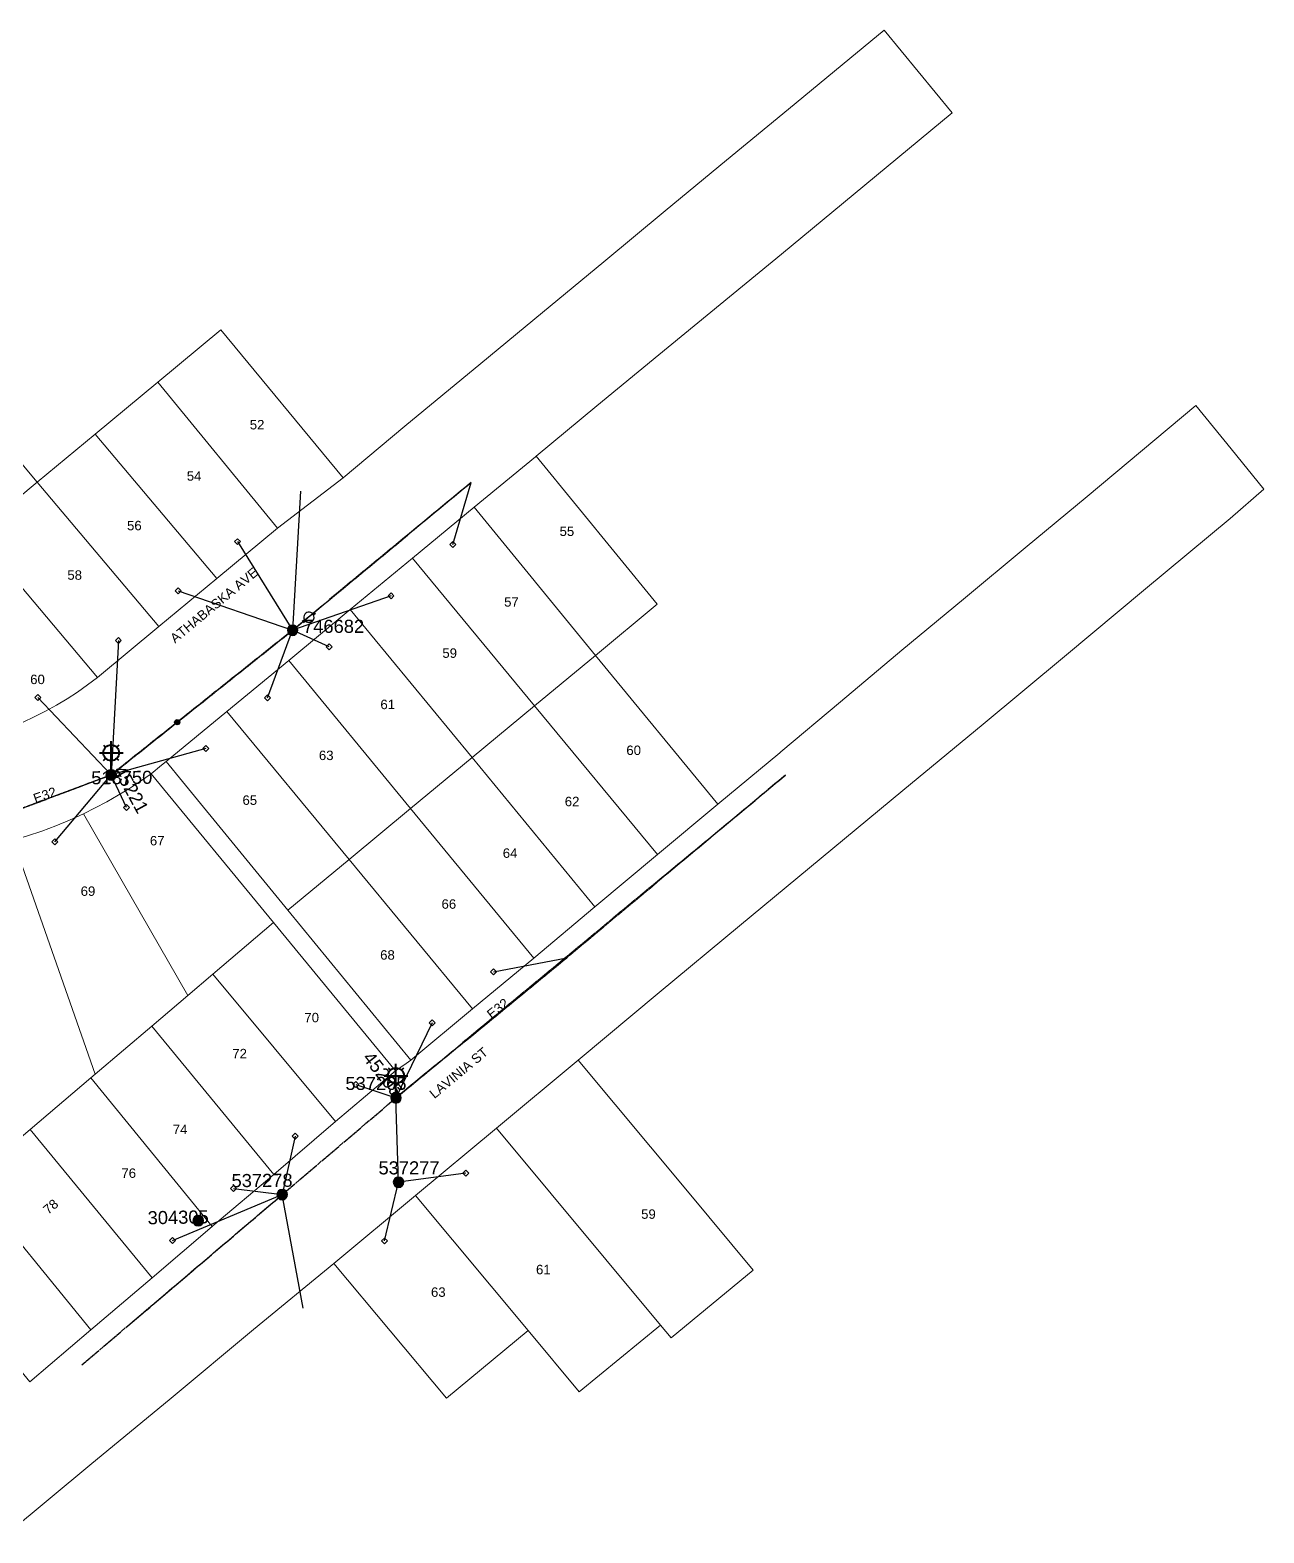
# Model space of a CAD drawing. Header units: metres. Extents: x 308730 to 309150, y 6259072 to 6259404.
# Drawn here: x 308914.4 to 309149.9, y 6259116.9 to 6259403.8 of the extents above; entities that cross this region are included whole.
import ezdxf
from ezdxf.enums import TextEntityAlignment as Align

# ---------------------------------------------------------------- set-up
doc = ezdxf.new("R2010")
doc.units = ezdxf.units.M
doc.linetypes.add('Cable Exist OH', pattern=[1, 1, 0])
doc.layers.get('0').update_dxf_attribs({"color": 6})
doc.layers.add('Cadastre Land Parcels_SP_EXT', color=9, linetype='Continuous', lineweight=5)
doc.layers.add('Cadastre Roads_SP_EXT', color=9, linetype='Continuous', lineweight=5)
for name, color, linetype in [('Equip_LV_EXT', 7, 'Continuous'), ('Equip_SP_LV_EXT', 7, 'Continuous'), ('Equip_SP_SL_EXT', 7, 'Continuous'), ('Mains_HV_EXT', 7, 'Continuous'), ('Mains_LV_EXT', 7, 'Continuous'), ('Mains_SL_EXT', 7, 'Continuous'), ('Services_SP_EXT', 7, 'Continuous'), ('SupportsOH_SP_TR_HV_LV_SL_EXT', 7, 'Continuous')]:
    doc.layers.add(name, color=color, linetype=linetype)
doc.styles.add('iecARIAL', font='arial.ttf', dxfattribs={"height": 2})
doc.styles.add('POLE_LABEL', font='arial.ttf')
doc.styles.get("Standard").update_dxf_attribs({"font": 'arial.ttf'})

# ---------------------------------------------------------------- blocks, each defined once
blk = doc.blocks.new('LV_OH_LINKS_OPEN_EXT')
for p, q in [((-0.17, 4.97), (-0.17, 5.46)), ((-0.17, 3), (-0.17, 2.5)), ((0.17, 4.97), (0.17, 5.46)), ((0.17, 3), (0.17, 2.5))]:
    blk.add_line(p, q)
blk.add_lwpolyline([(0, 2.99, 1), (0, 4.98, 1)], format="xyb", close=True)
at = {"flags": 9}
for tag, p in [('ACTUAL_STATUS', (0, 0)), ('CONSTRUCTED_VOLTAGE', (0, -0.2)), ('OPERATING_VOLTAGE', (0, -0.6)), ('ORIENTATION', (0, -0.8)), ('OWNED_BY', (0, -1)), ('STATE', (0, -1.2)), ('SWITCH_TYPE', (0, -1.4)), ('NO_PHASES', (0, -0.4)), ('USAGE', (0, -1.6)), ('LEGEND', (0, -1.8)), ('NOTES', (0, -2))]:
    blk.add_attdef(tag, text='', height=0.2, dxfattribs=at).set_placement(p, align=Align.MIDDLE_LEFT)
at = {"flags": 1}
blk.add_attdef('Z', (0, 0), '', height=0.2, dxfattribs=at)
blk = doc.blocks.new('SL_LANTERN_EXT')
at = {"lineweight": 40}
for p, q in [((0, 1.97), (0, 6.47)), ((-2.25, 4.22), (2.25, 4.22)), ((-1.46, 5.68), (-1.06, 5.28)), ((-1.46, 2.76), (-1.06, 3.16)), ((1.46, 5.68), (1.06, 5.28)), ((1.46, 2.76), (1.06, 3.16)), ((0, 0), (0, 2.72))]:
    blk.add_line(p, q, dxfattribs=at)
blk.add_circle((0, 4.22), 1.5, dxfattribs=at)
at = {"style": 'iecARIAL', "flags": 8}
blk.add_attdef('ASSET_NUM', (1.5, 1.5), '', height=2.5, dxfattribs=at)
for tag, p, height, flags in [('OPERATING_VOLTAGE', (0.98, -1.65), 0.2, 9), ('ORIENTATION', (0.98, -1.85), 0.2, 9), ('OWNED_BY', (0.98, -2.05), 0.2, 9), ('STATE', (0.98, -2.25), 0.2, 9), ('CONSTRUCTED_VOLTAGE', (0.98, -0.65), 0.2, 9), ('CONTROL_TYPE', (0.98, -0.85), 0.2, 9), ('LANTERN_PURPOSE', (0.98, -1.05), 0.2, 9), ('LANTERN_TYPE', (0.98, -1.25), 0.2, 9), ('NO_PHASES', (0.98, -1.45), 0.2, 9), ('USAGE', (0.98, -2.45), 0.2, 9), ('CEXIST', (0.98, -2.65), 0.2, 9), ('CNEW', (0.98, -2.85), 0.2, 9), ('CNUMBER', (0.98, -3.05), 0.2, 9), ('LNUMBER', (2.18, -3.25), 2.5, 8), ('CREMOVE', (0.98, -3.25), 0.2, 9), ('CREPLACE', (0.98, -3.45), 0.2, 9), ('LKINGHEIGHT', (0.98, -3.65), 0.2, 9), ('LBRACKET', (0.98, -3.85), 0.2, 9), ('LBRACKETVOCAB', (0.98, -4.05), 0.2, 9), ('LCATEGORY', (0.98, -4.25), 0.2, 9), ('LCHARGE1', (0.98, -4.45), 0.2, 9), ('LCHARGE1PERCENT', (0.98, -4.65), 0.2, 9), ('LCHARGE2', (0.98, -4.85), 0.2, 9), ('LCHARGE2PERCENT', (0.98, -5.05), 0.2, 9), ('LCHARGE3', (0.98, -5.25), 0.2, 9), ('LCHARGE3PERCENT', (0.98, -5.45), 0.2, 9), ('LEXIST', (0.98, -5.65), 0.2, 9), ('LLAMP', (0.98, -5.85), 0.2, 9), ('LLAMPVOCAB', (0.98, -6.05), 0.2, 9), ('LMAST', (0.98, -6.25), 0.2, 9), ('LMASTVOCAB', (0.98, -6.45), 0.2, 9), ('LNEW', (0.98, -6.65), 0.2, 9), ('LANTNUMBER', (0.98, -6.85), 0.2, 9), ('LOUTREACH', (0.98, -7.25), 0.2, 9), ('LOUTREACHVOCAB', (0.98, -7.45), 0.2, 9), ('LRATECODE', (0.98, -7.65), 0.2, 9), ('LREMOVE', (0.98, -7.85), 0.2, 9), ('LREPLACE', (0.98, -8.05), 0.2, 9), ('LTYPE', (0.98, -8.25), 0.2, 9), ('LTYPEVOCAB', (0.98, -8.45), 0.2, 9), ('LEGEND', (0.98, -8.65), 0.2, 9), ('STREETNAME', (0.98, -9.25), 0.2, 9), ('SUBURB', (0.98, -9.45), 0.2, 1), ('LOCATION', (0.98, -8.85), 0.2, 9), ('NOTES', (0.98, -9.05), 0.2, 9)]:
    blk.add_attdef(tag, p, '', height=height, dxfattribs=dict(flags=flags))
blk = doc.blocks.new('CCP_EXT')
blk.add_wipeout([(0, 0.57), (0.57, 0), (0, -0.57), (-0.57, 0)])
blk.add_lwpolyline([(-0.57, 0), (0, 0.57), (0.57, 0), (0, -0.57), (-0.57, 0)])
at = {"flags": 1}
blk.add_attdef('Z', (0, 0), '', height=0.2, dxfattribs=at)
at = {"flags": 9}
for tag, p in [('CCP_TYPE', (0, 0)), ('CONSTRUCTED_VOLTAGE', (0, -0.2)), ('OPERATING_VOLTAGE', (0, -0.6)), ('ORIENTATION', (0, -0.8)), ('OWNED_BY', (0, -1)), ('STATE', (0, -1.8)), ('NO_PHASES', (0, -0.4)), ('USAGE', (0, -1.2)), ('LEGEND', (0, -1.4)), ('LIFE_SUPPORT', (0, -1.6)), ('NOTES', (0, -2))]:
    blk.add_attdef(tag, text='', height=0.2, dxfattribs=at).set_placement(p, align=Align.MIDDLE_LEFT)
blk = doc.blocks.new('POLE_EXT')
blk.add_hatch(color=256).paths.add_polyline_path([(-1, 0, 1), (1, 0, 1)])
blk.add_lwpolyline([(-1, 0, 1), (1, 0, 1)], format="xyb", close=True)
for tag, height, flags, p in [('pNumber', 2.5, 8, (-17.84, 2.07)), ('OWNED_BY', 0.2, 9, (1.35, -0.4)), ('SPECIAL_USE', 0.2, 9, (1.35, -0.8)), ('STATE', 0.2, 9, (1.35, -1)), ('cLV', 0.2, 9, (1.35, -1.4)), ('hDepth', 0.2, 9, (1.35, -1.6)), ('hDia', 0.2, 9, (1.35, -1.8)), ('cHV', 0.2, 9, (1.35, -2)), ('PARENT', 0.2, 9, (1.35, -0.6)), ('USAGE', 0.2, 9, (1.35, -1.2)), ('LBRACKET', 0.2, 9, (1.35, -2.2)), ('LExisting', 0.2, 9, (1.35, -2.4)), ('LANTNUMBER', 0.2, 9, (1.35, -2.6)), ('LOther', 0.2, 9, (1.35, -2.8)), ('cLinedev', 0.2, 9, (1.35, -3.4)), ('pExisting', 0.2, 9, (1.35, -3.8)), ('pFooting', 0.2, 9, (1.35, -4.4)), ('pNew', 0.2, 9, (1.35, -4.6)), ('pRelocate', 0.2, 9, (1.35, -5)), ('pRemove', 0.2, 9, (1.35, -5.2)), ('pReplace', 0.2, 9, (1.35, -5.4)), ('pStay', 0.2, 9, (1.35, -5.6)), ('pType', 0.2, 9, (1.35, -5.8)), ('LRemove', 0.2, 9, (1.35, -3)), ('LEGEND', 0.2, 9, (1.35, -3.2)), ('LOCATION', 0.2, 9, (1.35, -3.6)), ('PFNUMBER', 0.2, 9, (1.35, -4)), ('NEWPFNUMBER', 0.2, 9, (1.35, -4.2)), ('cspan', 0.2, 9, (1.35, -6)), ('STREETNAME', 0.2, 9, (1.35, -6.2)), ('SUBURB', 0.2, 9, (1.35, -6.4)), ('OPERATED_BY', 0.2, 9, (1.36, -7.01)), ('NOTES', 0.2, 9, (1.35, -6.6)), ('MAINTAINED_BY', 0.2, 9, (1.36, -6.81))]:
    blk.add_attdef(tag, text='', height=height, dxfattribs=dict(flags=flags)).set_placement(p, align=Align.MIDDLE_LEFT)
at = {"style": 'POLE_LABEL'}
for tag, height, flags, p in [('ASSET_NUM', 2.5, 8, (2, 2)), ('STRUCTURE_PLANT_NUMBER', 0.2, 9, (1.35, 0.03)), ('STREET_CODE', 0.2, 9, (1.35, -0.2))]:
    blk.add_attdef(tag, text='', height=height, dxfattribs=dict(at, flags=flags)).set_placement(p, align=Align.MIDDLE_LEFT)
at = {"flags": 1}
blk.add_attdef('Z', (1.35, -7.33), '', height=0.2, dxfattribs=at)
blk = doc.blocks.new('CONNECTOR_NODE_EXT')
h = blk.add_hatch(color=256)
edge = h.paths.add_edge_path()
edge.add_arc((0, 0), 0.5, 0, 360)
blk.add_circle((0, 0), 0.5)
at = {"flags": 1}
blk.add_attdef('Z', (0, 0), '', height=0.2, dxfattribs=at)
at = {"flags": 9}
for tag, p in [('CONNECTOR_TYPE', (0, 0)), ('CONSTRUCTED_VOLTAGE', (0, -0.2)), ('OPERATING_VOLTAGE', (0, -0.6)), ('ORIENTATION', (0, -0.8)), ('SUBTYPE', (0, -1)), ('NO_PHASES', (0, -0.4)), ('USAGE', (0, -1.2)), ('NOTES', (0, -1.4))]:
    blk.add_attdef(tag, text='', height=0.2, dxfattribs=at).set_placement(p, align=Align.MIDDLE_LEFT)

msp = doc.modelspace()

# ---------------------------------------------------------------- linework, layer by layer
at = {"layer": 'Cadastre Land Parcels_SP_EXT', "linetype": 'Continuous'}
for points in [[(308974.19, 6259318.36), (308950.82, 6259346.6), (308938.8, 6259336.62), (308961.68, 6259308.72), (308974.19, 6259318.36)], [(308961.68, 6259308.72), (308938.8, 6259336.62), (308926.87, 6259326.7), (308950.07, 6259299.1), (308961.68, 6259308.72)], [(308915.82, 6259317.53), (308905.81, 6259329.41), (308876.28, 6259312.26), (308876.73, 6259310.17), (308877.1, 6259308.06), (308877.4, 6259305.94), (308877.62, 6259303.8), (308877.77, 6259301.67), (308877.84, 6259299.53), (308877.84, 6259297.38), (308877.76, 6259295.24), (308877.64, 6259293.65), (308894.99, 6259302.9), (308904.08, 6259307.78), (308915.82, 6259317.53)], [(308950.07, 6259299.1), (308926.87, 6259326.7), (308915.82, 6259317.53), (308939.03, 6259289.96), (308950.07, 6259299.1)], [(309034.08, 6259294.21), (309011.01, 6259322.46), (309010.88, 6259322.36), (308999.16, 6259312.73), (309022.32, 6259284.45), (309034.08, 6259294.21)], [(308939.03, 6259289.96), (308915.82, 6259317.53), (308904.08, 6259307.78), (308927.32, 6259280.24), (308939.03, 6259289.96)], [(309022.32, 6259284.45), (308999.16, 6259312.73), (308987.45, 6259303), (309010.7, 6259274.82), (309022.32, 6259284.45)], [(308927.32, 6259280.24), (308904.08, 6259307.78), (308894.99, 6259302.9), (308906.44, 6259269.24), (308908.68, 6259269.98), (308910.91, 6259270.81), (308913.1, 6259271.71), (308915.26, 6259272.7), (308917.38, 6259273.77), (308919.46, 6259274.92), (308921.5, 6259276.14), (308923.49, 6259277.43), (308925.43, 6259278.8), (308927.32, 6259280.24)], [(309010.7, 6259274.82), (308987.45, 6259303), (308975.54, 6259293.17), (308998.78, 6259264.93), (309010.7, 6259274.82)], [(308998.78, 6259264.93), (308975.54, 6259293.17), (308963.83, 6259283.44), (308987.04, 6259255.19), (308998.78, 6259264.93)], [(308975.35, 6259245.49), (308987.04, 6259255.19), (308963.83, 6259283.44), (308952.02, 6259273.71), (308975.35, 6259245.49)], [(309045.69, 6259256.03), (309022.32, 6259284.45), (309010.7, 6259274.82), (309034.19, 6259246.41), (309045.69, 6259256.03)], [(309022.23, 6259236.44), (309034.19, 6259246.41), (309010.7, 6259274.82), (308998.78, 6259264.93), (309022.23, 6259236.44)], [(308975.35, 6259245.49), (308952.02, 6259273.71), (308940.39, 6259264.17), (308943.51, 6259260.37), (308963.65, 6259235.8), (308975.35, 6259245.49)], [(309010.56, 6259226.64), (309022.23, 6259236.44), (308998.78, 6259264.93), (308987.04, 6259255.19), (309010.56, 6259226.64)], [(308949.34, 6259223.61), (308960.92, 6259233.45), (308937.57, 6259261.86), (308935.51, 6259260.43), (308933.41, 6259259.06), (308931.26, 6259257.75), (308929.08, 6259256.5), (308926.87, 6259255.32), (308924.63, 6259254.19), (308944.54, 6259219.52), (308949.34, 6259223.61)], [(308944.54, 6259219.52), (308924.63, 6259254.19), (308922, 6259253.02), (308919.36, 6259251.91), (308916.67, 6259250.9), (308913.96, 6259249.98), (308911.21, 6259249.15), (308926.89, 6259204.53), (308937.66, 6259213.68), (308944.54, 6259219.52)], [(309010.56, 6259226.64), (308987.04, 6259255.19), (308975.35, 6259245.49), (308998.89, 6259216.97), (309010.56, 6259226.64)], [(308926.89, 6259204.53), (308911.21, 6259249.15), (308908.94, 6259248.54), (308906.65, 6259247.99), (308904.34, 6259247.51), (308902.02, 6259247.1), (308899.69, 6259246.75), (308897.37, 6259246.48), (308903.58, 6259213.97), (308907.37, 6259194.07), (308908.36, 6259188.76), (308914.48, 6259193.96), (308926.06, 6259203.81), (308926.89, 6259204.53)], [(308998.89, 6259216.97), (308975.35, 6259245.49), (308963.65, 6259235.8), (308987.11, 6259207.17), (308998.89, 6259216.97)], [(308984.19, 6259205.15), (308960.92, 6259233.45), (308949.34, 6259223.61), (308972.72, 6259195.45), (308984.19, 6259205.15)], [(308972.72, 6259195.45), (308949.34, 6259223.61), (308944.54, 6259219.52), (308937.66, 6259213.68), (308960.95, 6259185.38), (308972.72, 6259195.45)], [(308960.95, 6259185.38), (308937.66, 6259213.68), (308926.89, 6259204.53), (308926.06, 6259203.81), (308949.18, 6259175.42), (308949.35, 6259175.56), (308960.95, 6259185.38)], [(309039.91, 6259182.14), (309019.02, 6259207.18), (309003.42, 6259194.2), (309034.75, 6259156.59), (309036.79, 6259154.17), (309052.43, 6259167.09), (309039.91, 6259182.14)], [(308937.74, 6259165.64), (308949.18, 6259175.42), (308926.06, 6259203.81), (308914.48, 6259193.96), (308937.74, 6259165.64)], [(308937.74, 6259165.64), (308914.48, 6259193.96), (308908.36, 6259188.76), (308902.86, 6259184.07), (308926.03, 6259155.71), (308937.74, 6259165.64)], [(309019.25, 6259143.85), (309034.75, 6259156.59), (309003.42, 6259194.2), (308988.01, 6259181.37), (309009.5, 6259155.56), (309019.25, 6259143.85)], [(308914.41, 6259145.77), (308926.03, 6259155.71), (308902.86, 6259184.07), (308891.17, 6259174.13), (308914.41, 6259145.77)], [(309009.5, 6259155.56), (308988.01, 6259181.37), (308972.38, 6259168.38), (308993.92, 6259142.69), (309009.5, 6259155.56)]]:
    msp.add_lwpolyline(points, close=True, dxfattribs=at)
at = {"layer": 'Cadastre Roads_SP_EXT', "linetype": 'Continuous'}
msp.add_lwpolyline([(308963.65, 6259235.8), (308943.51, 6259260.37), (308940.39, 6259264.17), (308939.55, 6259263.49), (308937.57, 6259261.86), (308960.92, 6259233.45), (308984.19, 6259205.15), (308986.2, 6259206.54), (308987.11, 6259207.17), (308963.65, 6259235.8)], close=True, dxfattribs=at)
at = {"layer": 'Mains_LV_EXT', "linetype": 'Cable Exist OH'}
for points in [[(308942.52, 6259271.68), (308929.93, 6259261.63)], [(308929.93, 6259261.63), (308902.15, 6259251.2)]]:
    msp.add_lwpolyline(points, dxfattribs=at)
at = {"layer": 'Services_SP_EXT'}
for points in [[(308966.08, 6259315.78), (308964.54, 6259289.24)], [(308984.76, 6259183.87), (308984.27, 6259199.99)], [(308966.58, 6259159.84), (308962.56, 6259181.52)]]:
    msp.add_lwpolyline(points, dxfattribs=at)

# ---------------------------------------------------------------- block references
at = {"layer": 'Equip_LV_EXT'}
msp.add_blockref('CONNECTOR_NODE_EXT', (308942.52, 6259271.68), dxfattribs=at)
at = {"layer": 'Equip_SP_LV_EXT', "rotation": 308.5025806573461}
msp.add_blockref('LV_OH_LINKS_OPEN_EXT', (308964.54, 6259289.24), dxfattribs=at)
at = {"layer": 'Equip_SP_SL_EXT'}
ref = msp.add_blockref('SL_LANTERN_EXT', (308929.93, 6259261.63), dxfattribs=at)
ref.add_attrib('ASSET_NUM', '45221', dxfattribs={"layer": '0', "height": 2.5, "rotation": 298.7281, "style": 'iecARIAL'}).set_placement((308931.43, 6259263.13), align=Align.MIDDLE_LEFT)
ref = msp.add_blockref('SL_LANTERN_EXT', (308984.27, 6259199.99), dxfattribs=at)
ref.add_attrib('ASSET_NUM', '45205', dxfattribs={"layer": '0', "height": 2.5, "rotation": 308.2855, "style": 'iecARIAL'}).set_placement((308985.77, 6259201.49), align=Align.TOP_RIGHT)
at = {"layer": 'SupportsOH_SP_TR_HV_LV_SL_EXT'}
ref = msp.add_blockref('POLE_EXT', (308964.54, 6259289.24), dxfattribs=at)
ref.add_attrib('ASSET_NUM', '746682', dxfattribs={"layer": '0', "height": 2.5, "style": 'POLE_LABEL'}).set_placement((308966.54, 6259289.99), align=Align.MIDDLE_LEFT)
ref = msp.add_blockref('POLE_EXT', (308929.93, 6259261.63), dxfattribs=dict(at, rotation=359.6174460842161))
ref.add_attrib('ASSET_NUM', '518750', dxfattribs={"layer": '0', "height": 2.5, "rotation": 0.4873, "style": 'POLE_LABEL'}).set_placement((308931.93, 6259262.38), align=Align.TOP_CENTER)
ref = msp.add_blockref('POLE_EXT', (308984.76, 6259183.87), dxfattribs=at)
ref.add_attrib('ASSET_NUM', '537277', dxfattribs={"layer": '0', "height": 2.5, "style": 'POLE_LABEL'}).set_placement((308986.76, 6259184.62), align=Align.BOTTOM_CENTER)
ref = msp.add_blockref('POLE_EXT', (308946.53, 6259176.54), dxfattribs=at)
ref.add_attrib('ASSET_NUM', '304305', dxfattribs={"layer": '0', "height": 2.5, "rotation": 1, "style": 'POLE_LABEL'}).set_placement((308948.53, 6259177.29), align=Align.MIDDLE_RIGHT)

# ---------------------------------------------------------------- texts
at = {"layer": 'Cadastre Land Parcels_SP_EXT'}
for s, p in [('52', (308956.37, 6259327.58)), ('54', (308944.35, 6259317.79)), ('56', (308932.95, 6259308.32)), ('55', (309015.49, 6259307.24)), ('58', (308921.56, 6259298.88)), ('57', (309004.91, 6259293.75)), ('59', (308993.12, 6259283.98)), ('60', (308914.47, 6259278.96)), ('61', (308981.3, 6259274.18)), ('63', (308969.56, 6259264.46)), ('60', (309028.23, 6259265.43)), ('65', (308954.98, 6259255.91)), ('62', (309016.48, 6259255.65)), ('67', (308937.31, 6259248.17)), ('64', (309004.65, 6259245.8)), ('69', (308924.1, 6259238.54)), ('66', (308992.96, 6259236.08)), ('68', (308981.25, 6259226.36)), ('70', (308966.79, 6259214.41)), ('72', (308953.04, 6259207.53)), ('74', (308941.68, 6259193.06)), ('76', (308931.87, 6259184.71)), ('59', (309031.05, 6259176.9)), ('61', (309010.99, 6259166.31)), ('63', (308990.95, 6259162))]:
    msp.add_text(s, height=1.8, dxfattribs=at).set_placement(p)
msp.add_text('78', height=1.8, rotation=40.2976, dxfattribs=at).set_placement((308917.9, 6259177.63))
at = {"layer": 'Cadastre Roads_SP_EXT'}
msp.add_text('LAVINIA ST', height=1.8, rotation=39.7391, dxfattribs=at).set_placement((308991.6, 6259199.73))
at = {"layer": 'Mains_LV_EXT'}
for rotation, p in [(19.4819, (308915.46, 6259256.19)), (38.2581, (309002.51, 6259214.95))]:
    msp.add_text('E32', height=1.8, rotation=rotation, dxfattribs=at).set_placement(p)

# ---------------------------------------------------------------- next in the draw order: block references
at = {"layer": 'Services_SP_EXT'}
for p in [(308954.04, 6259306.15), (308995.12, 6259305.61), (308942.69, 6259296.76), (308983.32, 6259295.83), (308931.29, 6259287.31), (308971.53, 6259286.06), (308915.91, 6259276.38), (308959.78, 6259276.35), (308948, 6259266.67), (308932.84, 6259255.43), (308919.17, 6259248.85), (309002.9, 6259224.06), (308991.19, 6259214.33), (308976.59, 6259202.51), (308965.03, 6259192.68), (308997.61, 6259185.58), (308953.24, 6259182.66), (308941.6, 6259172.76), (308982.06, 6259172.66)]:
    msp.add_blockref('CCP_EXT', p, dxfattribs=at)

# ---------------------------------------------------------------- next in the draw order: linework, layer by layer
at = {"layer": 'Cadastre Roads_SP_EXT', "linetype": 'Continuous'}
for points in [[(308913.96, 6259249.98), (308916.67, 6259250.9), (308919.36, 6259251.91), (308922, 6259253.02), (308924.63, 6259254.19), (308926.87, 6259255.32), (308929.08, 6259256.5), (308931.26, 6259257.75), (308933.41, 6259259.06), (308935.51, 6259260.43), (308937.57, 6259261.86), (308939.55, 6259263.49), (308940.39, 6259264.17), (308952.02, 6259273.71), (308952.02, 6259273.71), (308963.83, 6259283.44), (308975.54, 6259293.17), (308987.45, 6259303), (308999.16, 6259312.73), (309010.88, 6259322.36), (309011.01, 6259322.46), (309022.6, 6259332.1), (309034.42, 6259341.83), (309046.1, 6259351.45), (309057.81, 6259361.06), (309069.68, 6259370.83), (309090.43, 6259388.02), (309083.93, 6259395.92), (309077.42, 6259403.81), (309070.87, 6259398.37), (309059.15, 6259388.73), (309047.33, 6259379), (309035.62, 6259369.27), (309023.91, 6259359.54), (309012.23, 6259349.92), (309000.47, 6259340.18), (308985.97, 6259328.17), (308974.19, 6259318.36), (308961.68, 6259308.72), (308950.07, 6259299.1), (308939.03, 6259289.96), (308927.32, 6259280.24), (308925.43, 6259278.8), (308923.49, 6259277.43), (308921.5, 6259276.14), (308919.46, 6259274.92), (308917.38, 6259273.77), (308915.26, 6259272.7), (308913.1, 6259271.71)], [(308910.33, 6259116.93), (308925.86, 6259129.84), (308941.37, 6259142.69), (308957.1, 6259155.78), (308972.38, 6259168.38), (308988.01, 6259181.37), (309003.42, 6259194.2), (309019.02, 6259207.18), (309034.48, 6259220.1), (309049.81, 6259232.81), (309065.38, 6259245.71), (309080.96, 6259258.63), (309096.3, 6259271.32), (309111.86, 6259284.22), (309127.31, 6259297.14), (309143.45, 6259310.56), (309149.89, 6259316.17), (309149.89, 6259316.17), (309143.62, 6259323.89), (309136.93, 6259332.11), (309116.15, 6259314.8), (309104.35, 6259304.97), (309092.55, 6259295.15), (309080.82, 6259285.41), (309069.12, 6259275.59), (309057.68, 6259266.01), (309057.49, 6259265.85), (309045.69, 6259256.03), (309034.19, 6259246.41), (309022.23, 6259236.44), (309010.56, 6259226.64), (308998.89, 6259216.97), (308987.11, 6259207.17), (308986.2, 6259206.54), (308984.19, 6259205.15), (308972.72, 6259195.45), (308960.95, 6259185.38), (308949.35, 6259175.56), (308949.18, 6259175.42), (308937.74, 6259165.64), (308926.03, 6259155.71), (308914.41, 6259145.77)]]:
    msp.add_lwpolyline(points, dxfattribs=at)
at = {"layer": 'Mains_HV_EXT', "linetype": 'Cable Exist OH'}
msp.add_lwpolyline([(308924.32, 6259148.99), (308962.56, 6259181.52), (308984.27, 6259199.99), (309058.59, 6259261.57)], dxfattribs=at)
at = {"layer": 'Mains_LV_EXT', "linetype": 'Cable Exist OH'}
for points in [[(308998.62, 6259317.47), (308964.54, 6259289.24)], [(308964.54, 6259289.24), (308942.52, 6259271.68)], [(308984.27, 6259199.99), (309016.88, 6259226.74)], [(308962.56, 6259181.52), (308984.27, 6259199.99)], [(308933.22, 6259156.56), (308962.56, 6259181.52)]]:
    msp.add_lwpolyline(points, dxfattribs=at)
at = {"layer": 'Mains_SL_EXT', "linetype": 'Cable Exist OH'}
for points in [[(308929.93, 6259261.63), (308964.54, 6259289.24), (308998.62, 6259317.47)], [(308864.71, 6259250.58), (308902.15, 6259251.2), (308929.93, 6259261.63)], [(309058.59, 6259261.57), (309016.88, 6259226.74), (308984.27, 6259199.99)], [(308924.32, 6259148.99), (308962.56, 6259181.52), (308984.27, 6259199.99)]]:
    msp.add_lwpolyline(points, dxfattribs=at)
at = {"layer": 'Services_SP_EXT'}
for points in [[(308995.12, 6259305.61), (308998.62, 6259317.47)], [(308954.04, 6259306.15), (308964.54, 6259289.24)], [(308942.69, 6259296.76), (308964.54, 6259289.24)], [(308983.32, 6259295.83), (308964.54, 6259289.24)], [(308959.78, 6259276.35), (308964.54, 6259289.24)], [(308971.53, 6259286.06), (308964.54, 6259289.24)], [(308931.29, 6259287.31), (308929.93, 6259261.63)], [(308915.91, 6259276.38), (308929.93, 6259261.63)], [(308948, 6259266.67), (308929.93, 6259261.63)], [(308919.17, 6259248.85), (308929.93, 6259261.63)], [(308932.84, 6259255.43), (308929.93, 6259261.63)], [(309002.9, 6259224.06), (309016.88, 6259226.74)], [(308991.19, 6259214.33), (308984.27, 6259199.99)], [(308976.59, 6259202.51), (308984.27, 6259199.99)], [(308965.03, 6259192.68), (308962.56, 6259181.52)], [(308997.61, 6259185.58), (308984.76, 6259183.87)], [(308953.24, 6259182.66), (308962.56, 6259181.52)], [(308982.06, 6259172.66), (308984.76, 6259183.87)], [(308941.6, 6259172.76), (308962.56, 6259181.52)]]:
    msp.add_lwpolyline(points, dxfattribs=at)

# ---------------------------------------------------------------- next in the draw order: block references
at = {"layer": 'SupportsOH_SP_TR_HV_LV_SL_EXT'}
ref = msp.add_blockref('POLE_EXT', (308984.27, 6259199.99), dxfattribs=at)
ref.add_attrib('ASSET_NUM', '537265', dxfattribs={"layer": '0', "height": 2.5, "style": 'POLE_LABEL'}).set_placement((308986.27, 6259200.74), align=Align.BOTTOM_RIGHT)
ref = msp.add_blockref('POLE_EXT', (308962.56, 6259181.52), dxfattribs=at)
ref.add_attrib('ASSET_NUM', '537278', dxfattribs={"layer": '0', "height": 2.5, "rotation": 0.4724, "style": 'POLE_LABEL'}).set_placement((308964.56, 6259182.27), align=Align.BOTTOM_RIGHT)

# ---------------------------------------------------------------- next in the draw order: texts
at = {"layer": 'Cadastre Roads_SP_EXT'}
msp.add_text('ATHABASKA AVE', height=1.8, rotation=39.6269, dxfattribs=at).set_placement((308942.11, 6259286.69))

doc.saveas('drawing.dxf')
